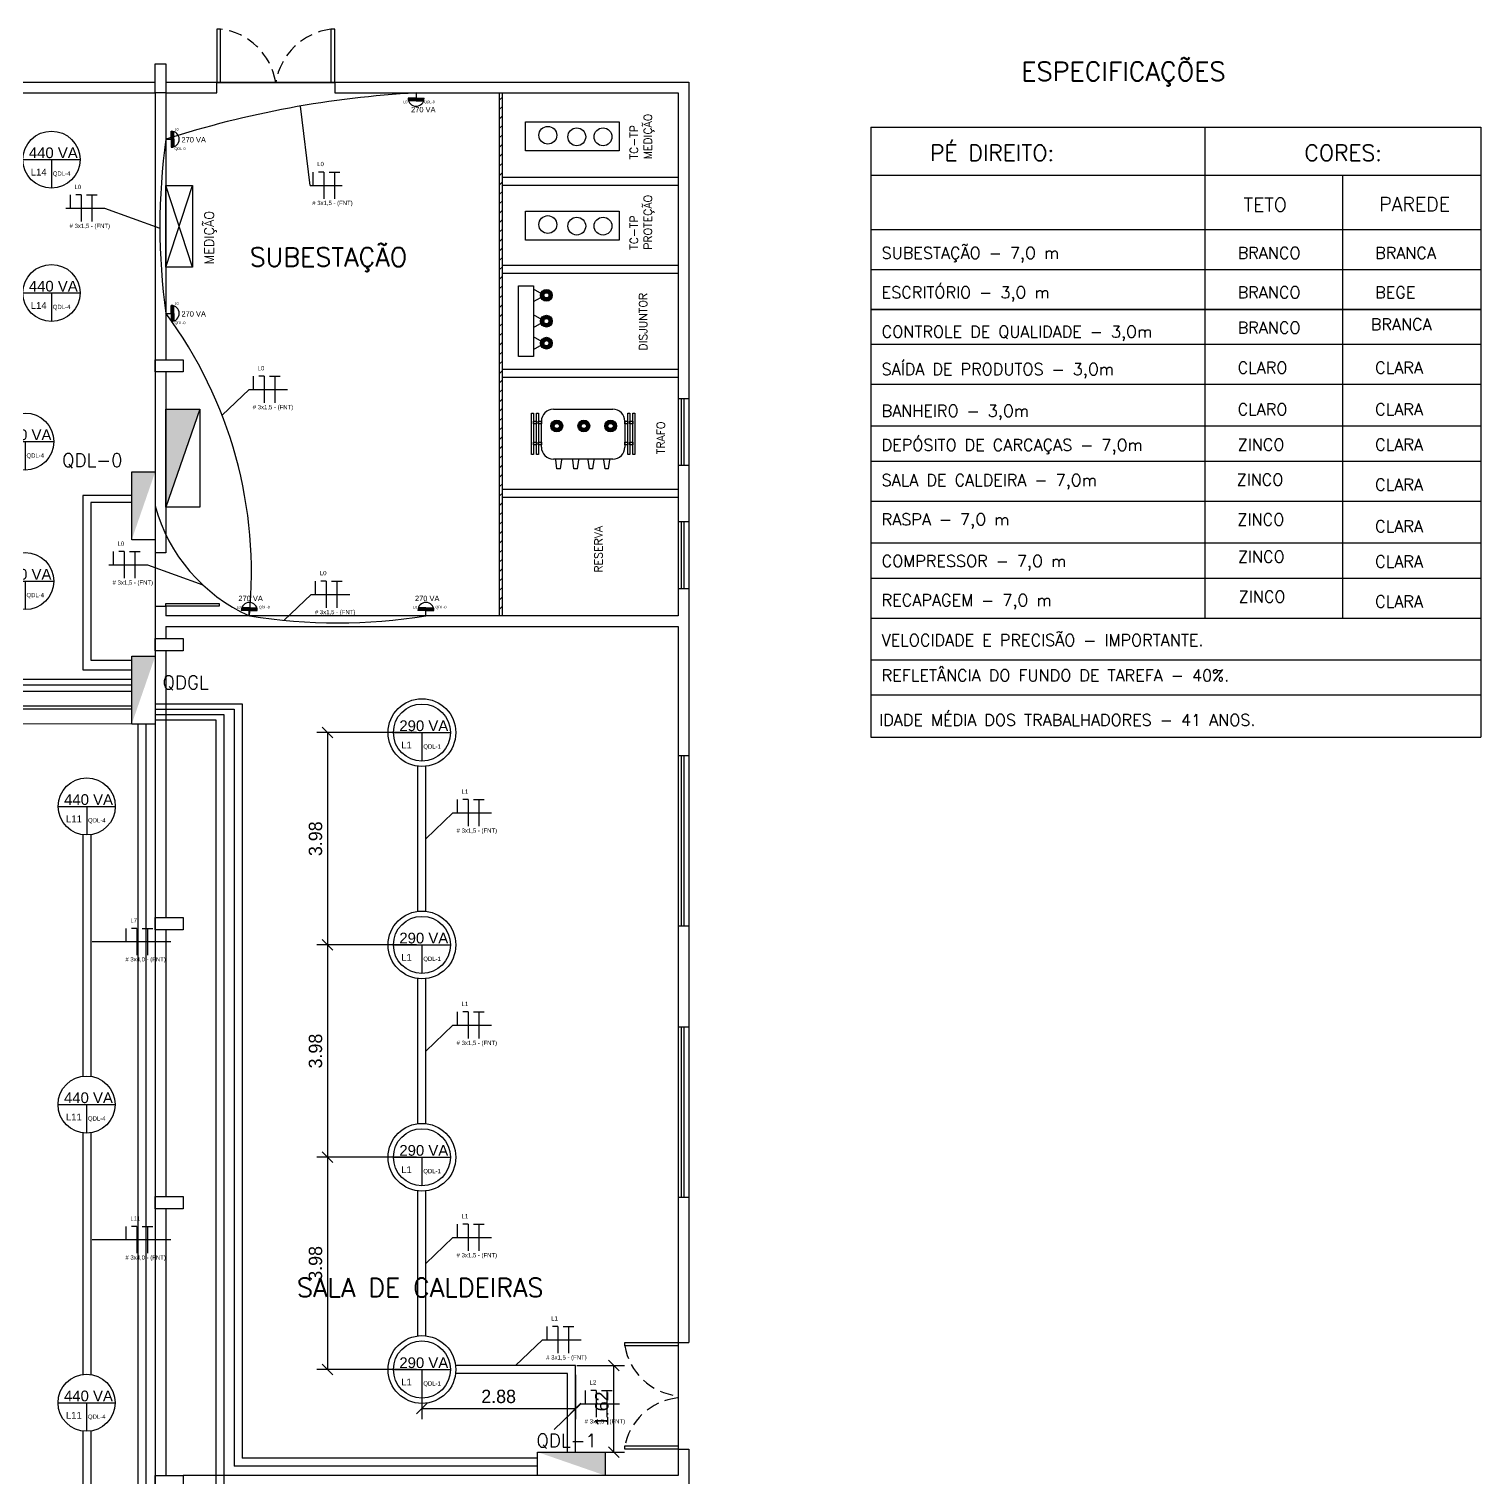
# Model space of a CAD drawing. Extents: x 196 to 343, y -52 to 135.
# Drawn here: x 315.43 to 342.65, y 34.87 to 62.03 of the extents above; entities that cross this region are included whole.
import ezdxf

# ---------------------------------------------------------------- set-up
doc = ezdxf.new("R2010")
doc.units = 0
doc.header["$MEASUREMENT"] = 0
doc.linetypes.add('DASHED2', pattern=[0.375, 0.25, -0.125])
doc.layers.get('0').update_dxf_attribs({"linetype": 'CONTINUOUS'})
doc.layers.get('DEFPOINTS').update_dxf_attribs({"linetype": 'CONTINUOUS'})
for name, color, linetype in [('_ARQ', 5, 'CONTINUOUS'), ('_ARQ-TEXTO', 4, 'CONTINUOUS'), ('_ELT-Eletrocalhas', 9, 'CONTINUOUS'), ('_ELT-Eletroduto', 7, 'CONTINUOUS'), ('_ELT-LUMINÁRIA', 2, 'CONTINUOUS'), ('_ELT-PONTO', 2, 'CONTINUOUS'), ('_ELT-PONTO-TEXTO', 4, 'CONTINUOUS'), ('ELET_FIAÇÃO', 1, 'CONTINUOUS')]:
    doc.layers.add(name, color=color, linetype=linetype)
doc.styles.add('ARIAL', font='arial.ttf')
doc.styles.add('ROMANS', font='romans')
doc.dimstyles.new('LUMINOTECNICO', dxfattribs={"dimscale": 0, "dimtxt": 0.25, "dimasz": 0.2, "dimexe": 0.2, "dimexo": 0.1, "dimgap": 0.1, "dimtad": 1, "dimdsep": 46, "dimtxsty": 'Standard', "dimblk1": 'OBLIQUE', "dimblk2": 'OBLIQUE', "dimsah": 1, "dimcen": 0.2, "dimadec": 1, "dimazin": 0, "dimtfac": 1, "dimtmove": 0, "dimatfit": 3, "dimldrblk": 'OBLIQUE', "dimfxl": 1, "dimtolj": 1, "dimtzin": 0, "dimarcsym": 0})

# ---------------------------------------------------------------- blocks, each defined once
blk = doc.blocks.new('Arandela')
at = {"layer": '_ELT-LUMINÁRIA', "linetype": 'Continuous'}
h = blk.add_hatch(color=256, dxfattribs=at)
h.dxf.hatch_style = 1
h.paths.add_polyline_path([(0.15, -0.1), (0, -0.1), (-0.15, -0.1, 0.085164), (-0.141, -0.15), (0, -0.15), (0.141, -0.15, 0.085164)])
for p, q in [((0, 0), (0, -0.1)), ((0, -0.1), (-0.15, -0.1)), ((0, -0.15), (-0.141, -0.15)), ((0, -0.1), (0.15, -0.1)), ((0, -0.15), (0.141, -0.15))]:
    blk.add_line(p, q, dxfattribs=at)
blk.add_arc((0, -0.1), 0.15, 180, 0, dxfattribs=at)
at = {"layer": '_ELT-LUMINÁRIA', "linetype": 'Continuous', "style": 'ARIAL'}
for tag, p, height in [('C', (-0.24, -0.193), 0.05), ('P', (-0.093, -0.362), 0.1), ('A', (0.146, -0.192), 0.05)]:
    blk.add_attdef(tag, p, '', height=height, dxfattribs=at)
blk = doc.blocks.new('Lum_sub')
at = {"layer": '_ELT-LUMINÁRIA', "linetype": 'Continuous'}
h = blk.add_hatch(color=256, dxfattribs=at)
h.dxf.hatch_style = 1
h.paths.add_polyline_path([(241.443, 60.598), (241.443, 60.448), (241.443, 60.298, 0.085164), (241.493, 60.307), (241.493, 60.448), (241.493, 60.589, 0.085164)])
for p, q in [((241.343, 60.448), (241.443, 60.448)), ((241.443, 60.448), (241.443, 60.598)), ((241.443, 60.448), (241.443, 60.298)), ((241.493, 60.448), (241.493, 60.589)), ((241.493, 60.448), (241.493, 60.307))]:
    blk.add_line(p, q, dxfattribs=at)
blk.add_arc((241.443, 60.448), 0.15, 270, 90, dxfattribs=at)
at = {"layer": '_ELT-LUMINÁRIA', "linetype": 'Continuous', "attachment_point": 1, "style": 'ARIAL'}
for s, width, insert, char_height in [('L0', 0.12145, (241.505, 60.659), 0.05), ('270 VA', 0.49897, (241.635, 60.488), 0.1), ('QDL-0', 0.12145, (241.505, 60.296), 0.05)]:
    blk.add_mtext_dynamic_manual_height_columns(s, width=width, gutter_width=0.4, heights=[0], dxfattribs=dict(at, insert=insert, char_height=char_height))
blk = doc.blocks.new('lum-subs2')
at = {"layer": '_ELT-LUMINÁRIA', "linetype": 'Continuous'}
h = blk.add_hatch(color=256, dxfattribs=at)
h.dxf.hatch_style = 1
h.paths.add_polyline_path([(244.169, -8.241), (244.319, -8.241), (244.469, -8.241, 0.085164), (244.461, -8.191), (244.319, -8.191), (244.178, -8.191, 0.085164)])
for p, q in [((244.319, -8.241), (244.169, -8.241)), ((244.319, -8.191), (244.178, -8.191)), ((244.319, -8.191), (244.461, -8.191)), ((244.319, -8.341), (244.319, -8.241)), ((244.319, -8.241), (244.469, -8.241))]:
    blk.add_line(p, q, dxfattribs=at)
blk.add_arc((244.319, -8.241), 0.15, 0, 180, dxfattribs=at)
at = {"layer": '_ELT-LUMINÁRIA', "linetype": 'Continuous', "attachment_point": 1, "style": 'ARIAL'}
for s, width, insert, char_height in [('L0', 0.12145, (244.08, -8.156), 0.05), ('270 VA', 0.49897, (244.114, -7.966), 0.1), ('QDL-0', 0.12145, (244.498, -8.155), 0.05)]:
    blk.add_mtext_dynamic_manual_height_columns(s, width=width, gutter_width=0.4, heights=[0], dxfattribs=dict(at, insert=insert, char_height=char_height))
blk = doc.blocks.new('Lum_VSódio')
at = {"layer": '_ELT-LUMINÁRIA', "linetype": 'Continuous'}
for points in [[(-0.535, 0), (0, 0), (0.535, 0)], [(0, 0), (0, -0.535)]]:
    blk.add_lwpolyline(points, dxfattribs=at)
for radius in [0.635, 0.535]:
    blk.add_circle((0, 0), radius, dxfattribs=at)
at = {"layer": '_ELT-LUMINÁRIA', "linetype": 'Continuous', "style": 'ARIAL'}
for tag, p, height in [('P', (-0.424, 0.028), 0.2), ('C', (-0.388, -0.298), 0.128), ('A', (0.025, -0.301), 0.08)]:
    blk.add_attdef(tag, p, '', height=height, dxfattribs=at)
blk = doc.blocks.new('FIACAO_ELETRO')
at = {"layer": 'ELET_FIAÇÃO', "linetype": 'Continuous'}
for p, q in [((0.589, 0.483), (0.589, 0.733)), ((0.789, 0.733), (0.689, 0.733)), ((0.789, 0.733), (0.789, 0.233)), ((0.889, 0.733), (1.089, 0.733)), ((0.989, 0.733), (0.989, 0.233))]:
    blk.add_line(p, q, dxfattribs=at)
at = {"layer": 'ELET_FIAÇÃO', "color": 7, "linetype": 'Continuous'}
for points in [[(0.505, 0.483), (0, 0)], [(0.505, 0.483), (1.227, 0.483)]]:
    blk.add_lwpolyline(points, dxfattribs=at)
at = {"layer": 'ELET_FIAÇÃO', "color": 7, "linetype": 'Continuous', "style": 'ARIAL'}
for tag, p in [('C', (0.668, 0.843)), ('B', (0.575, 0.113))]:
    blk.add_attdef(tag, p, '', height=0.08, dxfattribs=at)
blk = doc.blocks.new('ficao_qualidade')
at = {"layer": 'ELET_FIAÇÃO', "linetype": 'Continuous'}
for p, q in [((0.236, -1.487), (0.236, -1.237)), ((0.436, -1.237), (0.336, -1.237)), ((0.436, -1.237), (0.436, -1.737)), ((0.536, -1.237), (0.736, -1.237)), ((0.636, -1.237), (0.636, -1.737))]:
    blk.add_line(p, q, dxfattribs=at)
at = {"layer": 'ELET_FIAÇÃO', "color": 7, "linetype": 'Continuous'}
for points in [[(0.184, -1.487), (0, 0)], [(0.184, -1.487), (0.78, -1.487)]]:
    blk.add_lwpolyline(points, dxfattribs=at)
at = {"layer": 'ELET_FIAÇÃO', "color": 7, "linetype": 'Continuous', "style": 'ARIAL'}
for tag, p in [('C', (0.315, -1.127)), ('B', (0.222, -1.857))]:
    blk.add_attdef(tag, p, '', height=0.08, dxfattribs=at)
blk = doc.blocks.new('FIACAO_BANHEIRO')
at = {"layer": 'ELET_FIAÇÃO', "linetype": 'Continuous'}
for p, q in [((-1.679, 0.375), (-1.679, 0.625)), ((-1.479, 0.625), (-1.579, 0.625)), ((-1.479, 0.625), (-1.479, 0.125)), ((-1.379, 0.625), (-1.179, 0.625)), ((-1.279, 0.625), (-1.279, 0.125))]:
    blk.add_line(p, q, dxfattribs=at)
at = {"layer": 'ELET_FIAÇÃO', "color": 7, "linetype": 'Continuous'}
for points in [[(-1.763, 0.375), (-1.041, 0.375)], [(-1.041, 0.375), (0, 0)]]:
    blk.add_lwpolyline(points, dxfattribs=at)
at = {"layer": 'ELET_FIAÇÃO', "color": 7, "linetype": 'Continuous', "style": 'ARIAL'}
for tag, p in [('C', (-1.6, 0.734)), ('B', (-1.693, 0.004))]:
    blk.add_attdef(tag, p, '', height=0.08, dxfattribs=at)
blk = doc.blocks.new('_OBLIQUE')
at = {"color": 0, "linetype": 'ByBlock'}
blk.add_line((-0.5, -0.5), (0.5, 0.5), dxfattribs=at)
blk = doc.blocks.new('*D61')
at = {"layer": '_ELT-Eletroduto', "color": 0, "linetype": 'Continuous', "lineweight": -2, "transparency": 16777216}
for p, q in [((322.7, 48.838), (320.83, 48.838)), ((321.03, 48.838), (321.03, 44.858)), ((322.7, 44.858), (320.83, 44.858))]:
    blk.add_line(p, q, dxfattribs=at)
at = {"layer": 'DEFPOINTS', "color": 0, "linetype": 'Continuous', "transparency": 16777216}
for p in [(322.8, 48.838), (321.03, 44.858), (322.8, 44.858)]:
    blk.add_point(p, dxfattribs=at)
at = {"layer": '_ELT-Eletroduto', "color": 0, "linetype": 'Continuous', "lineweight": -2, "transparency": 16777216, "xscale": 0.2, "yscale": 0.2, "zscale": 0.2}
for p, rotation in [((321.03, 48.838), 90), ((321.03, 44.858), 270)]:
    blk.add_blockref('_OBLIQUE', p, dxfattribs=dict(at, rotation=rotation))
at = {"layer": '_ELT-Eletroduto', "color": 0, "linetype": 'Continuous', "transparency": 16777216, "insert": (320.805, 46.848), "char_height": 0.25, "attachment_point": 5, "rotation": 90}
blk.add_mtext('\\A1;3.98', dxfattribs=at)
blk = doc.blocks.new('*D62')
at = {"layer": '_ELT-Eletroduto', "color": 0, "linetype": 'Continuous', "lineweight": -2, "transparency": 16777216}
for p, q in [((322.7, 44.858), (320.83, 44.858)), ((321.03, 44.858), (321.03, 40.878)), ((322.7, 40.878), (320.83, 40.878))]:
    blk.add_line(p, q, dxfattribs=at)
at = {"layer": 'DEFPOINTS', "color": 0, "linetype": 'Continuous', "transparency": 16777216}
for p in [(322.8, 44.858), (321.03, 40.878), (322.8, 40.878)]:
    blk.add_point(p, dxfattribs=at)
at = {"layer": '_ELT-Eletroduto', "color": 0, "linetype": 'Continuous', "lineweight": -2, "transparency": 16777216, "xscale": 0.2, "yscale": 0.2, "zscale": 0.2}
for p, rotation in [((321.03, 44.858), 90), ((321.03, 40.878), 270)]:
    blk.add_blockref('_OBLIQUE', p, dxfattribs=dict(at, rotation=rotation))
at = {"layer": '_ELT-Eletroduto', "color": 0, "linetype": 'Continuous', "transparency": 16777216, "insert": (320.805, 42.868), "char_height": 0.25, "attachment_point": 5, "rotation": 90}
blk.add_mtext('\\A1;3.98', dxfattribs=at)
blk = doc.blocks.new('*D63')
at = {"layer": '_ELT-Eletroduto', "color": 0, "linetype": 'Continuous', "lineweight": -2, "transparency": 16777216}
for p, q in [((322.7, 40.878), (320.83, 40.878)), ((321.03, 40.878), (321.03, 36.898)), ((322.7, 36.898), (320.83, 36.898))]:
    blk.add_line(p, q, dxfattribs=at)
at = {"layer": 'DEFPOINTS', "color": 0, "linetype": 'Continuous', "transparency": 16777216}
for p in [(322.8, 40.878), (321.03, 36.898), (322.8, 36.898)]:
    blk.add_point(p, dxfattribs=at)
at = {"layer": '_ELT-Eletroduto', "color": 0, "linetype": 'Continuous', "lineweight": -2, "transparency": 16777216, "xscale": 0.2, "yscale": 0.2, "zscale": 0.2}
for p, rotation in [((321.03, 40.878), 90), ((321.03, 36.898), 270)]:
    blk.add_blockref('_OBLIQUE', p, dxfattribs=dict(at, rotation=rotation))
at = {"layer": '_ELT-Eletroduto', "color": 0, "linetype": 'Continuous', "transparency": 16777216, "insert": (320.805, 38.888), "char_height": 0.25, "attachment_point": 5, "rotation": 90}
blk.add_mtext('\\A1;3.98', dxfattribs=at)
blk = doc.blocks.new('*D64')
at = {"layer": '_ELT-Eletroduto', "color": 0, "linetype": 'Continuous', "lineweight": -2, "transparency": 16777216}
for p, q in [((322.8, 36.798), (322.8, 35.968)), ((325.675, 36.798), (325.675, 35.968)), ((322.8, 36.168), (325.675, 36.168))]:
    blk.add_line(p, q, dxfattribs=at)
at = {"layer": 'DEFPOINTS', "color": 0, "linetype": 'Continuous', "transparency": 16777216}
for p in [(322.8, 36.898), (325.675, 36.898), (325.675, 36.168)]:
    blk.add_point(p, dxfattribs=at)
at = {"layer": '_ELT-Eletroduto', "color": 0, "linetype": 'Continuous', "lineweight": -2, "transparency": 16777216, "xscale": 0.2, "yscale": 0.2, "zscale": 0.2, "rotation": 180}
blk.add_blockref('_OBLIQUE', (322.8, 36.168), dxfattribs=at)
at = {"layer": '_ELT-Eletroduto', "color": 0, "linetype": 'Continuous', "lineweight": -2, "transparency": 16777216, "xscale": 0.2, "yscale": 0.2, "zscale": 0.2}
blk.add_blockref('_OBLIQUE', (325.675, 36.168), dxfattribs=at)
at = {"layer": '_ELT-Eletroduto', "color": 0, "linetype": 'Continuous', "transparency": 16777216, "insert": (324.237, 36.393), "char_height": 0.25, "attachment_point": 5}
blk.add_mtext('\\A1;2.88', dxfattribs=at)
blk = doc.blocks.new('*D65')
at = {"layer": '_ELT-Eletroduto', "color": 0, "linetype": 'Continuous', "lineweight": -2, "transparency": 16777216}
for p, q in [((325.7, 36.973), (326.598, 36.973)), ((326.398, 35.352), (326.398, 36.973)), ((325.7, 35.352), (326.598, 35.352))]:
    blk.add_line(p, q, dxfattribs=at)
at = {"layer": 'DEFPOINTS', "color": 0, "linetype": 'Continuous', "transparency": 16777216}
for p in [(325.6, 36.973), (326.398, 36.973), (325.6, 35.352)]:
    blk.add_point(p, dxfattribs=at)
at = {"layer": '_ELT-Eletroduto', "color": 0, "linetype": 'Continuous', "lineweight": -2, "transparency": 16777216, "xscale": 0.2, "yscale": 0.2, "zscale": 0.2}
for p, rotation in [((326.398, 36.973), 90), ((326.398, 35.352), 270)]:
    blk.add_blockref('_OBLIQUE', p, dxfattribs=dict(at, rotation=rotation))
at = {"layer": '_ELT-Eletroduto', "color": 0, "linetype": 'Continuous', "transparency": 16777216, "insert": (326.173, 36.162), "char_height": 0.25, "attachment_point": 5, "rotation": 90}
blk.add_mtext('\\A1;1.62', dxfattribs=at)
blk = doc.blocks.new('LAMPADA_RECAPAGEM')
at = {"layer": '_ELT-LUMINÁRIA', "linetype": 'Continuous'}
for points in [[(-0.535, 0), (0, 0), (0.535, 0)], [(0, 0), (0, -0.535)]]:
    blk.add_lwpolyline(points, dxfattribs=at)
blk.add_circle((0, 0), 0.535, dxfattribs=at)
at = {"layer": '_ELT-LUMINÁRIA', "linetype": 'Continuous', "style": 'ARIAL'}
for tag, p, height in [('P', (-0.424, 0.028), 0.2), ('C', (-0.388, -0.298), 0.128), ('A', (0.025, -0.301), 0.08)]:
    blk.add_attdef(tag, p, '', height=height, dxfattribs=at)
blk = doc.blocks.new('Fiação_FNT_antiga')
at = {"layer": 'ELET_FIAÇÃO', "linetype": 'Continuous'}
for p, q in [((-0.2, 0), (-0.2, 0.25)), ((0, 0.25), (-0.1, 0.25)), ((0, 0.25), (0, -0.25)), ((0.1, 0.25), (0.3, 0.25)), ((0.2, 0.25), (0.2, -0.25))]:
    blk.add_line(p, q, dxfattribs=at)
at = {"layer": 'ELET_FIAÇÃO', "color": 7, "linetype": 'Continuous', "style": 'ARIAL'}
for tag, p in [('C', (-0.121, 0.36)), ('B', (-0.214, -0.37))]:
    blk.add_attdef(tag, p, '', height=0.08, dxfattribs=at)

msp = doc.modelspace()

# ---------------------------------------------------------------- hatches: boundary and pattern name
at = {"layer": '_ARQ'}
h = msp.add_hatch(dxfattribs=at)
h.set_pattern_fill('ANSI31', color=256, style=0)
h.set_pattern_definition([(45, (55.00631, -73.14091), (-0.08838835, 0.08838835), [])])
h.paths.add_polyline_path([(324.309, 60.828), (324.256, 60.828), (324.256, 51.028), (324.309, 51.028)])
at = {"layer": '_ELT-PONTO', "linetype": 'Continuous'}
h = msp.add_hatch(color=256, dxfattribs=at)
h.paths.add_polyline_path([(325.021, 57.034, 1), (325.242, 57.034, 1)])
h.paths.add_polyline_path([(325.181, 57.034, -1), (325.083, 57.034, -1)], flags=16)
h = msp.add_hatch(color=256, dxfattribs=at)
h.paths.add_polyline_path([(325.021, 56.55, 1), (325.242, 56.55, 1)])
h.paths.add_polyline_path([(325.181, 56.55, -1), (325.083, 56.55, -1)], flags=16)
h = msp.add_hatch(color=256, dxfattribs=at)
h.paths.add_polyline_path([(325.021, 56.137, 1), (325.242, 56.137, 1)])
h.paths.add_polyline_path([(325.181, 56.137, -1), (325.083, 56.137, -1)], flags=16)
for points in [[(318, 53.061), (318.636, 54.901), (318, 54.901)], [(317.359, 52.452), (317.8, 53.726), (317.359, 53.726)], [(317.359, 48.996), (317.8, 50.269), (317.359, 50.269)], [(324.963, 35.352), (326.236, 34.911), (326.236, 35.352)]]:
    msp.add_hatch(color=256, dxfattribs=at).paths.add_polyline_path(points)
h = msp.add_hatch(color=256, dxfattribs=at)
h.paths.add_polyline_path([(325.438, 54.585, 1), (325.217, 54.585, 1)])
h.paths.add_polyline_path([(325.278, 54.585, -1), (325.377, 54.585, -1)], flags=16)
h = msp.add_hatch(color=256, dxfattribs=at)
h.paths.add_polyline_path([(325.835, 54.475, 1), (325.835, 54.696, 1)])
h.paths.add_polyline_path([(325.835, 54.635, -1), (325.835, 54.536, -1)], flags=16)
h = msp.add_hatch(color=256, dxfattribs=at)
h.paths.add_polyline_path([(326.447, 54.585, 1), (326.226, 54.585, 1)])
h.paths.add_polyline_path([(326.287, 54.585, -1), (326.385, 54.585, -1)], flags=16)

# ---------------------------------------------------------------- linework, layer by layer
at = {"layer": '_ARQ'}
for p, q in [((311.8, 61.028), (317.797, 61.028)), ((318, 61.028), (327.8, 61.028)), ((327.8, 61.028), (327.8, 37.405)), ((311.8, 60.828), (317.8, 60.828)), ((317.8, 60.828), (317.8, 22.343)), ((318, 60.828), (318, 55.828)), ((318, 60.828), (318.954, 60.828)), ((321.164, 60.828), (327.6, 60.828)), ((324.256, 51.028), (324.256, 60.828)), ((324.309, 51.028), (324.309, 60.828)), ((327.6, 60.828), (327.6, 51.028)), ((324.309, 59.248), (327.6, 59.248)), ((324.309, 59.098), (327.6, 59.098)), ((324.309, 57.598), (327.6, 57.598)), ((324.309, 57.448), (327.6, 57.448)), ((324.309, 55.648), (327.6, 55.648)), ((324.309, 55.498), (327.6, 55.498)), ((327.6, 55.103), (327.802, 55.103)), ((327.664, 53.853), (327.664, 55.103)), ((327.718, 53.853), (327.718, 55.103)), ((327.6, 53.853), (327.802, 53.853)), ((324.309, 53.398), (327.6, 53.398)), ((324.309, 53.248), (327.6, 53.248)), ((327.597, 52.792), (327.8, 52.792)), ((327.662, 51.541), (327.662, 52.792)), ((327.715, 51.541), (327.715, 52.792)), ((327.597, 51.541), (327.8, 51.541)), ((317.8, 51.207), (318, 51.207)), ((318, 51.207), (318, 51.028)), ((327.6, 51.028), (318, 51.028)), ((318, 50.828), (327.6, 50.828)), ((318, 50.828), (318, 50.599)), ((327.6, 50.828), (327.6, 37.405)), ((318, 50.37), (318, 45.37)), ((327.6, 48.411), (327.8, 48.411)), ((327.662, 45.211), (327.662, 48.408)), ((327.715, 45.211), (327.715, 48.408)), ((327.8, 45.211), (327.6, 45.211)), ((318, 45.14), (318, 40.14)), ((327.6, 43.321), (327.8, 43.321)), ((327.662, 40.121), (327.662, 43.318)), ((327.715, 40.121), (327.715, 43.318)), ((327.8, 40.121), (327.6, 40.121)), ((318, 39.911), (318, 34.911)), ((327.6, 37.405), (327.8, 37.405)), ((327.6, 35.405), (327.8, 35.405)), ((327.6, 35.405), (327.6, 34.911)), ((327.8, 35.405), (327.8, 30.742)), ((327.6, 34.911), (318.324, 34.911))]:
    msp.add_line(p, q, dxfattribs=at)
at = {"layer": '_ARQ', "linetype": 'Continuous'}
for p, q in [((318.954, 61.026), (321.164, 61.026)), ((318.954, 60.828), (318.954, 61.026)), ((321.164, 61.026), (321.164, 60.828)), ((318, 55.599), (318, 52.207)), ((318, 52.207), (317.8, 52.207)), ((327.6, 37.405), (327.6, 35.405))]:
    msp.add_line(p, q, dxfattribs=at)
for points in [[(318.954, 61.026), (319.024, 61.026), (319.024, 62.026), (318.954, 62.026)], [(321.094, 61.026), (321.164, 61.026), (321.164, 62.026), (321.094, 62.026)], [(318, 60.828), (317.797, 60.828), (317.797, 61.376), (318, 61.376)], [(327.6, 37.345), (326.6, 37.345), (326.6, 37.405), (327.6, 37.405)], [(327.6, 35.405), (326.6, 35.405), (326.6, 35.465), (327.6, 35.465)]]:
    msp.add_lwpolyline(points, close=True, dxfattribs=at)
at = {"layer": '_ARQ'}
for points in [[(317.8, 55.828), (318.324, 55.828), (318.324, 55.599), (317.8, 55.599)], [(318, 51.207), (318, 51.257), (319, 51.257), (319, 51.207)], [(317.8, 50.599), (318.324, 50.599), (318.324, 50.37), (317.8, 50.37)], [(317.8, 45.37), (318.324, 45.37), (318.324, 45.14), (317.8, 45.14)], [(317.8, 40.14), (318.324, 40.14), (318.324, 39.911), (317.8, 39.911)], [(317.8, 34.911), (318.324, 34.911), (318.324, 34.682), (317.8, 34.682)]]:
    msp.add_lwpolyline(points, close=True, dxfattribs=at)
at = {"layer": '_ARQ', "linetype": 'DASHED2'}
for centre, radius, start, end in [((318.871, 60.832), 1.204, 9.3793, 82.7104), ((321.247, 60.83), 1.204, 97.2896, 170.6207), ((327.72, 37.535), 1.136, 189.6213, 263.9217), ((327.712, 35.235), 1.136, 96.0783, 170.3787)]:
    msp.add_arc(centre, radius, start, end, dxfattribs=at)
at = {"layer": '_ARQ-TEXTO', "linetype": 'Continuous'}
for p, q in [((331.213, 60.187), (342.651, 60.187)), ((331.213, 60.187), (331.213, 48.753)), ((337.476, 60.187), (337.476, 50.985)), ((342.651, 60.187), (342.651, 48.753)), ((331.213, 59.286), (342.651, 59.286)), ((340.053, 59.286), (340.053, 50.985)), ((331.213, 58.269), (342.651, 58.269)), ((331.213, 57.519), (342.651, 57.519)), ((331.213, 56.778), (342.651, 56.778)), ((331.213, 56.768), (342.651, 56.768)), ((331.213, 56.118), (342.651, 56.118)), ((331.213, 55.368), (342.651, 55.368)), ((331.213, 54.587), (342.651, 54.587)), ((331.213, 53.927), (342.651, 53.927)), ((331.213, 53.177), (342.651, 53.177)), ((331.213, 52.396), (342.651, 52.396)), ((331.213, 51.735), (342.651, 51.735)), ((331.213, 50.985), (342.651, 50.985)), ((331.213, 50.204), (342.651, 50.204)), ((331.213, 49.544), (342.651, 49.544)), ((331.213, 48.753), (342.651, 48.753))]:
    msp.add_line(p, q, dxfattribs=at)
at = {"layer": '_ELT-Eletrocalhas', "color": 6}
for p, q in [((317.359, 49.834), (298.371, 49.834)), ((317.36, 49.611), (278.41, 49.611)), ((317.359, 49.726), (298.261, 49.726)), ((317.36, 49.276), (274.501, 49.276)), ((317.359, 49.33), (278.146, 49.394)), ((317.796, 49.275), (319.282, 49.275)), ((317.799, 49.374), (319.432, 49.374)), ((319.282, 49.275), (319.282, 35.086)), ((319.432, 49.374), (319.432, 35.236)), ((317.359, 48.996), (274.765, 49.065)), ((317.473, 48.996), (317.473, 22.619)), ((317.623, 48.996), (317.623, 22.469)), ((317.8, 49.177), (319.085, 49.177)), ((317.8, 49.078), (318.935, 49.078)), ((318.935, 49.078), (318.935, 22.748)), ((319.085, 49.177), (319.085, 22.898)), ((324.963, 35.236), (319.432, 35.236)), ((324.963, 35.086), (319.282, 35.086))]:
    msp.add_line(p, q, dxfattribs=at)
at = {"layer": '_ELT-Eletrocalhas'}
for p, q in [((322.725, 45.493), (322.725, 48.203)), ((322.875, 45.493), (322.875, 48.203)), ((316.447, 42.392), (316.447, 46.929)), ((316.597, 42.392), (316.597, 46.929)), ((322.725, 41.513), (322.725, 44.223)), ((322.875, 41.513), (322.875, 44.223)), ((316.447, 36.803), (316.447, 41.34)), ((316.597, 36.803), (316.597, 41.34)), ((322.725, 37.533), (322.725, 40.243)), ((322.875, 37.533), (322.875, 40.243)), ((325.675, 36.973), (323.435, 36.973)), ((325.525, 36.823), (323.435, 36.823)), ((325.525, 35.352), (325.525, 36.823)), ((325.675, 35.352), (325.675, 36.973)), ((316.447, 31.213), (316.447, 35.75)), ((316.597, 31.213), (316.597, 35.75))]:
    msp.add_line(p, q, dxfattribs=at)
at = {"layer": '_ELT-Eletrocalhas', "linetype": 'Continuous'}
for p, q in [((318.093, 44.918), (316.619, 44.918)), ((318.093, 39.329), (316.619, 39.329))]:
    msp.add_line(p, q, dxfattribs=at)
at = {"layer": '_ELT-Eletrocalhas', "color": 6}
for points in [[(317.359, 53.283), (316.443, 53.283), (316.443, 50.017), (317.358, 50.017), (317.358, 50.017)], [(317.359, 53.149), (316.593, 53.149), (316.593, 50.196), (317.358, 50.196), (317.358, 50.196)]]:
    msp.add_lwpolyline(points, dxfattribs=at)
at = {"layer": '_ELT-Eletroduto', "linetype": 'Continuous'}
for centre, radius, start, end in [((323.683, 42.362), 18.492, 93.0789, 107.8978), ((329.723, 58.328), 11.836, 172.0757, 187.9243), ((311.442, 51.836), 8.163, 354.3231, 36.5467), ((320.856, 53.92), 3.168, 195.2173, 245.9371), ((321.22, 61.348), 10.452, 260.8891, 279.1109)]:
    msp.add_arc(centre, radius, start, end, dxfattribs=at)
at = {"layer": '_ELT-PONTO', "linetype": 'Continuous'}
for p, q in [((318, 57.565), (318.501, 59.092)), ((318.501, 57.565), (318, 59.092)), ((318.636, 54.901), (318, 53.061)), ((325.264, 54.9), (326.379, 54.9)), ((325.039, 54.189), (325.039, 54.675)), ((326.604, 54.675), (326.604, 54.189)), ((326.379, 53.964), (325.264, 53.964)), ((325.329, 53.779), (325.307, 53.951)), ((325.395, 53.779), (325.419, 53.951)), ((325.649, 53.779), (325.627, 53.951)), ((325.714, 53.779), (325.739, 53.951)), ((325.9, 53.964), (325.74, 53.964)), ((325.939, 53.779), (325.917, 53.951)), ((326.004, 53.779), (326.029, 53.951)), ((326.232, 53.779), (326.21, 53.951)), ((326.298, 53.779), (326.322, 53.951)), ((325.395, 53.779), (325.329, 53.779)), ((325.714, 53.779), (325.649, 53.779)), ((326.004, 53.779), (325.939, 53.779)), ((326.298, 53.779), (326.232, 53.779))]:
    msp.add_line(p, q, dxfattribs=at)
for points in [[(324.742, 59.743), (324.742, 60.286), (326.494, 60.286), (326.494, 59.743)], [(318, 59.092), (318.501, 59.092), (318.501, 57.565), (318, 57.565)], [(324.742, 58.069), (324.742, 58.612), (326.494, 58.612), (326.494, 58.069)], [(324.611, 55.89), (324.611, 57.21), (324.892, 57.21), (324.892, 55.89)], [(325.095, 57.034), (324.892, 57.151), (324.892, 56.917)], [(325.095, 56.55), (324.892, 56.667), (324.892, 56.433)], [(325.095, 56.137), (324.892, 56.254), (324.892, 56.02)], [(318, 54.901), (318.636, 54.901), (318.636, 53.061), (318, 53.061)], [(324.893, 54.049), (324.855, 54.049), (324.855, 54.825), (324.893, 54.825)], [(324.985, 54.049), (324.947, 54.049), (324.947, 54.825), (324.985, 54.825)], [(326.696, 54.049), (326.658, 54.049), (326.658, 54.825), (326.696, 54.825)], [(326.788, 54.049), (326.75, 54.049), (326.75, 54.825), (326.788, 54.825)], [(324.947, 54.623), (324.893, 54.623), (324.893, 54.675), (324.947, 54.675)], [(325.039, 54.623), (324.985, 54.623), (324.985, 54.675), (325.039, 54.675)], [(326.658, 54.623), (326.604, 54.623), (326.604, 54.675), (326.658, 54.675)], [(326.75, 54.623), (326.696, 54.623), (326.696, 54.675), (326.75, 54.675)], [(324.947, 54.232), (324.893, 54.232), (324.893, 54.284), (324.947, 54.284)], [(325.039, 54.232), (324.985, 54.232), (324.985, 54.284), (325.039, 54.284)], [(326.658, 54.232), (326.604, 54.232), (326.604, 54.284), (326.658, 54.284)], [(326.75, 54.232), (326.696, 54.232), (326.696, 54.284), (326.75, 54.284)], [(317.359, 53.726), (317.8, 53.726), (317.8, 52.452), (317.359, 52.452)], [(317.359, 50.269), (317.8, 50.269), (317.8, 48.996), (317.359, 48.996)], [(326.236, 35.352), (326.236, 34.911), (324.963, 34.911), (324.963, 35.352)]]:
    msp.add_lwpolyline(points, close=True, dxfattribs=at)
for centre, radius in [((325.159, 60.035), 0.167), ((325.702, 60.006), 0.167), ((326.194, 60.006), 0.167), ((325.159, 58.361), 0.167), ((325.702, 58.332), 0.167), ((326.194, 58.332), 0.167), ((325.132, 57.034), 0.111), ((325.132, 57.034), 0.0492), ((325.132, 56.55), 0.111), ((325.132, 56.55), 0.0492), ((325.132, 56.137), 0.111), ((325.132, 56.137), 0.0492), ((325.327, 54.585), 0.111), ((325.327, 54.585), 0.0492), ((325.835, 54.585), 0.111), ((325.835, 54.585), 0.0492), ((326.336, 54.585), 0.111), ((326.336, 54.585), 0.0492)]:
    msp.add_circle(centre, radius, dxfattribs=at)
for centre, start, end in [((325.264, 54.675), 90, 180), ((326.379, 54.675), 0, 90), ((325.264, 54.189), 180, 270), ((326.379, 54.189), 270, 0)]:
    msp.add_arc(centre, 0.225, start, end, dxfattribs=at)

# ---------------------------------------------------------------- block references
at = {"linetype": 'Continuous'}
msp.add_blockref('ficao_qualidade', (320.522, 60.583), dxfattribs=at).add_auto_attribs({'B': '# 3x1,5 - (FNT)', 'C': 'L0'})
at = {"layer": '_ELT-Eletrocalhas', "linetype": 'Continuous'}
for name, p, values in [('FIACAO_ELETRO', (319.053, 54.785), {'C': 'L0', 'B': '# 3x1,5 - (FNT)'}), ('FIACAO_ELETRO', (320.218, 50.944), {'C': 'L0', 'B': '# 3x1,5 - (FNT)'}), ('FIACAO_ELETRO', (322.875, 46.848), {'C': 'L1', 'B': '# 3x1,5 - (FNT)'}), ('Fiação_FNT_antiga', (317.455, 44.918), {'C': 'L7', 'B': '# 3x4,0 - (FNT)'}), ('FIACAO_ELETRO', (322.875, 42.868), {'C': 'L1', 'B': '# 3x1,5 - (FNT)'}), ('Fiação_FNT_antiga', (317.455, 39.329), {'C': 'L11', 'B': '# 3x4,0 - (FNT)'}), ('FIACAO_ELETRO', (322.875, 38.888), {'C': 'L1', 'B': '# 3x1,5 - (FNT)'}), ('FIACAO_ELETRO', (324.555, 36.973), {'C': 'L1', 'B': '# 3x1,5 - (FNT)'}), ('FIACAO_ELETRO', (325.275, 35.774), {'C': 'L2', 'B': '# 3x1,5 - (FNT)'})]:
    msp.add_blockref(name, p, dxfattribs=at).add_auto_attribs(values)
at = {"layer": '_ELT-Eletroduto', "linetype": 'Continuous'}
msp.add_blockref('Arandela', (322.689, 60.828), dxfattribs=at).add_auto_attribs({'P': '270 VA', 'C': 'L0', 'A': 'QDL-0'})
for name, p in [('Lum_sub', (76.657, -0.488)), ('Lum_sub', (76.657, -3.752)), ('lum-subs2', (75.245, 59.369)), ('lum-subs2', (78.555, 59.369))]:
    msp.add_blockref(name, p, dxfattribs=at)
at = {"layer": '_ELT-Eletroduto'}
for p, values in [((315.855, 59.578), {'P': '440 VA', 'C': 'L14', 'A': 'QDL-4'}), ((315.855, 57.078), {'P': '440 VA', 'C': 'L14', 'A': 'QDL-4'}), ((315.362, 54.292), {'P': '440 VA', 'C': 'L13', 'A': 'QDL-4'}), ((315.362, 51.677), {'P': '440 VA', 'C': 'L13', 'A': 'QDL-4'}), ((316.516, 47.454), {'P': '440 VA ', 'C': 'L11', 'A': 'QDL-4'}), ((316.514, 41.865), {'P': '440 VA ', 'C': 'L11', 'A': 'QDL-4'}), ((316.514, 36.275), {'P': '440 VA ', 'C': 'L11', 'A': 'QDL-4'})]:
    msp.add_blockref('LAMPADA_RECAPAGEM', p, dxfattribs=at).add_auto_attribs(values)
at = {"layer": '_ELT-LUMINÁRIA', "linetype": 'Continuous'}
for p in [(322.8, 48.838), (322.8, 44.858), (322.8, 40.878), (322.8, 36.898)]:
    msp.add_blockref('Lum_VSódio', p, dxfattribs=at).add_auto_attribs({'P': '290 VA', 'C': 'L1', 'A': 'QDL-1'})
at = {"layer": 'ELET_FIAÇÃO'}
for p in [(317.888, 58.292), (318.694, 51.606)]:
    msp.add_blockref('FIACAO_BANHEIRO', p, dxfattribs=at).add_auto_attribs({'C': 'L0', 'B': '# 3x1,5 - (FNT)'})

# ---------------------------------------------------------------- texts
at = {"layer": '_ARQ-TEXTO', "style": 'ROMANS'}
for s, height, p in [('ESPECIFICAÇÕES', 0.35, (334.036, 61.057)), ('PÉ DIREITO:', 0.3, (332.325, 59.553)), ('CORES:', 0.3, (339.344, 59.555)), ('TETO', 0.26, (338.2, 58.603)), ('PAREDE', 0.26, (340.744, 58.613)), ('SUBESTAÇÃO', 0.35, (319.57, 57.577)), ('SUBESTAÇÃO - 7,O m', 0.22, (331.416, 57.719)), ('BRANCO', 0.22, (338.09, 57.719)), ('BRANCA', 0.22, (340.667, 57.719)), ('ESCRITÓRIO - 3,O m', 0.22, (331.416, 56.978)), ('BRANCO', 0.22, (338.09, 56.978)), ('BEGE', 0.22, (340.667, 56.978)), ('CONTROLE DE QUALIDADE - 3,Om', 0.22, (331.416, 56.242)), ('BRANCO', 0.22, (338.09, 56.318)), ('BRANCA', 0.22, (340.587, 56.381)), ('SAÍDA DE PRODUTOS - 3,Om', 0.22, (331.416, 55.54)), ('CLARO', 0.22, (338.09, 55.568)), ('CLARA', 0.22, (340.667, 55.568)), ('BANHEIRO - 3,Om', 0.22, (331.416, 54.759)), ('CLARO', 0.22, (338.09, 54.787)), ('CLARA', 0.22, (340.667, 54.787)), ('DEPÓSITO DE CARCAÇAS - 7,Om', 0.22, (331.416, 54.12)), ('ZINCO', 0.22, (338.09, 54.127)), ('CLARA', 0.22, (340.667, 54.127)), ('QDL-0', 0.25, (316.052, 53.82)), ('SALA DE CALDEIRA - 7,Om', 0.22, (331.416, 53.46)), ('ZINCO', 0.22, (338.07, 53.468)), ('CLARA', 0.22, (340.667, 53.376)), ('RASPA - 7,O m', 0.22, (331.416, 52.724)), ('ZINCO', 0.22, (338.086, 52.722)), ('CLARA', 0.22, (340.667, 52.595)), ('COMPRESSOR - 7,O m', 0.22, (331.416, 51.943)), ('ZINCO', 0.22, (338.094, 52.024)), ('CLARA', 0.22, (340.667, 51.935)), ('ZINCO', 0.22, (338.11, 51.278)), ('RECAPAGEM - 7,O m', 0.22, (331.416, 51.21)), ('CLARA', 0.22, (340.667, 51.185)), ('VELOCIDADE E PRECISÃO - IMPORTANTE.', 0.22, (331.416, 50.46)), ('REFLETÂNCIA DO FUNDO DE TAREFA - 40%%%.', 0.22, (331.416, 49.8)), ('QDGL', 0.25, (317.935, 49.654)), ('IDADE MÉDIA DOS TRABALHADORES - 41 ANOS.', 0.22, (331.37, 48.964)), ('SALA DE CALDEIRAS', 0.35, (320.456, 38.259)), ('QDL-1', 0.25, (324.944, 35.442))]:
    msp.add_text(s, height=height, dxfattribs=at).set_placement(p)
at = {"layer": '_ELT-PONTO-TEXTO', "style": 'ROMANS'}
for s, height, p in [('TC-TP', 0.15, (326.849, 59.583)), ('MEDIÇÃO', 0.15, (327.111, 59.583)), ('PROTEÇÃO', 0.15, (327.111, 57.888)), ('MEDIÇÃO', 0.176, (318.9, 57.613)), ('TC-TP', 0.15, (326.849, 57.888)), ('DISJUNTOR', 0.15, (327.02, 55.999)), ('TRAFO', 0.15, (327.352, 54.057)), ('RESERVA', 0.15, (326.182, 51.837))]:
    msp.add_text(s, height=height, rotation=90, dxfattribs=at).set_placement(p)

# ---------------------------------------------------------------- dimensions: what is measured, and where the dimension line sits
at = {"layer": '_ELT-Eletroduto', "linetype": 'Continuous'}
for base, p1, p2, picture, middle in [((321.03, 44.858), (322.8, 48.838), (322.8, 44.858), '*D61', (320.805, 46.848)), ((321.03, 40.878), (322.8, 44.858), (322.8, 40.878), '*D62', (320.805, 42.868)), ((321.03, 36.898), (322.8, 40.878), (322.8, 36.898), '*D63', (320.805, 38.888)), ((326.398, 36.973), (325.6, 35.352), (325.6, 36.973), '*D65', (326.173, 36.162))]:
    dim = msp.add_linear_dim(base=base, p1=p1, p2=p2, angle=90, dimstyle='LUMINOTECNICO', override={"dimscale": 1}, dxfattribs=at)
    dim.commit()
    dim.dimension.update_dxf_attribs({"geometry": picture, "text_midpoint": middle})
dim = msp.add_linear_dim(base=(325.674560549, 36.16820666), p1=(322.799560549, 36.898071206), p2=(325.674560549, 36.898071206), dimstyle='LUMINOTECNICO', override={"dimscale": 1}, dxfattribs=at)
dim.commit()
dim.dimension.update_dxf_attribs({"geometry": '*D64', "text_midpoint": (324.237060549, 36.39320666)})

doc.saveas('drawing.dxf')
